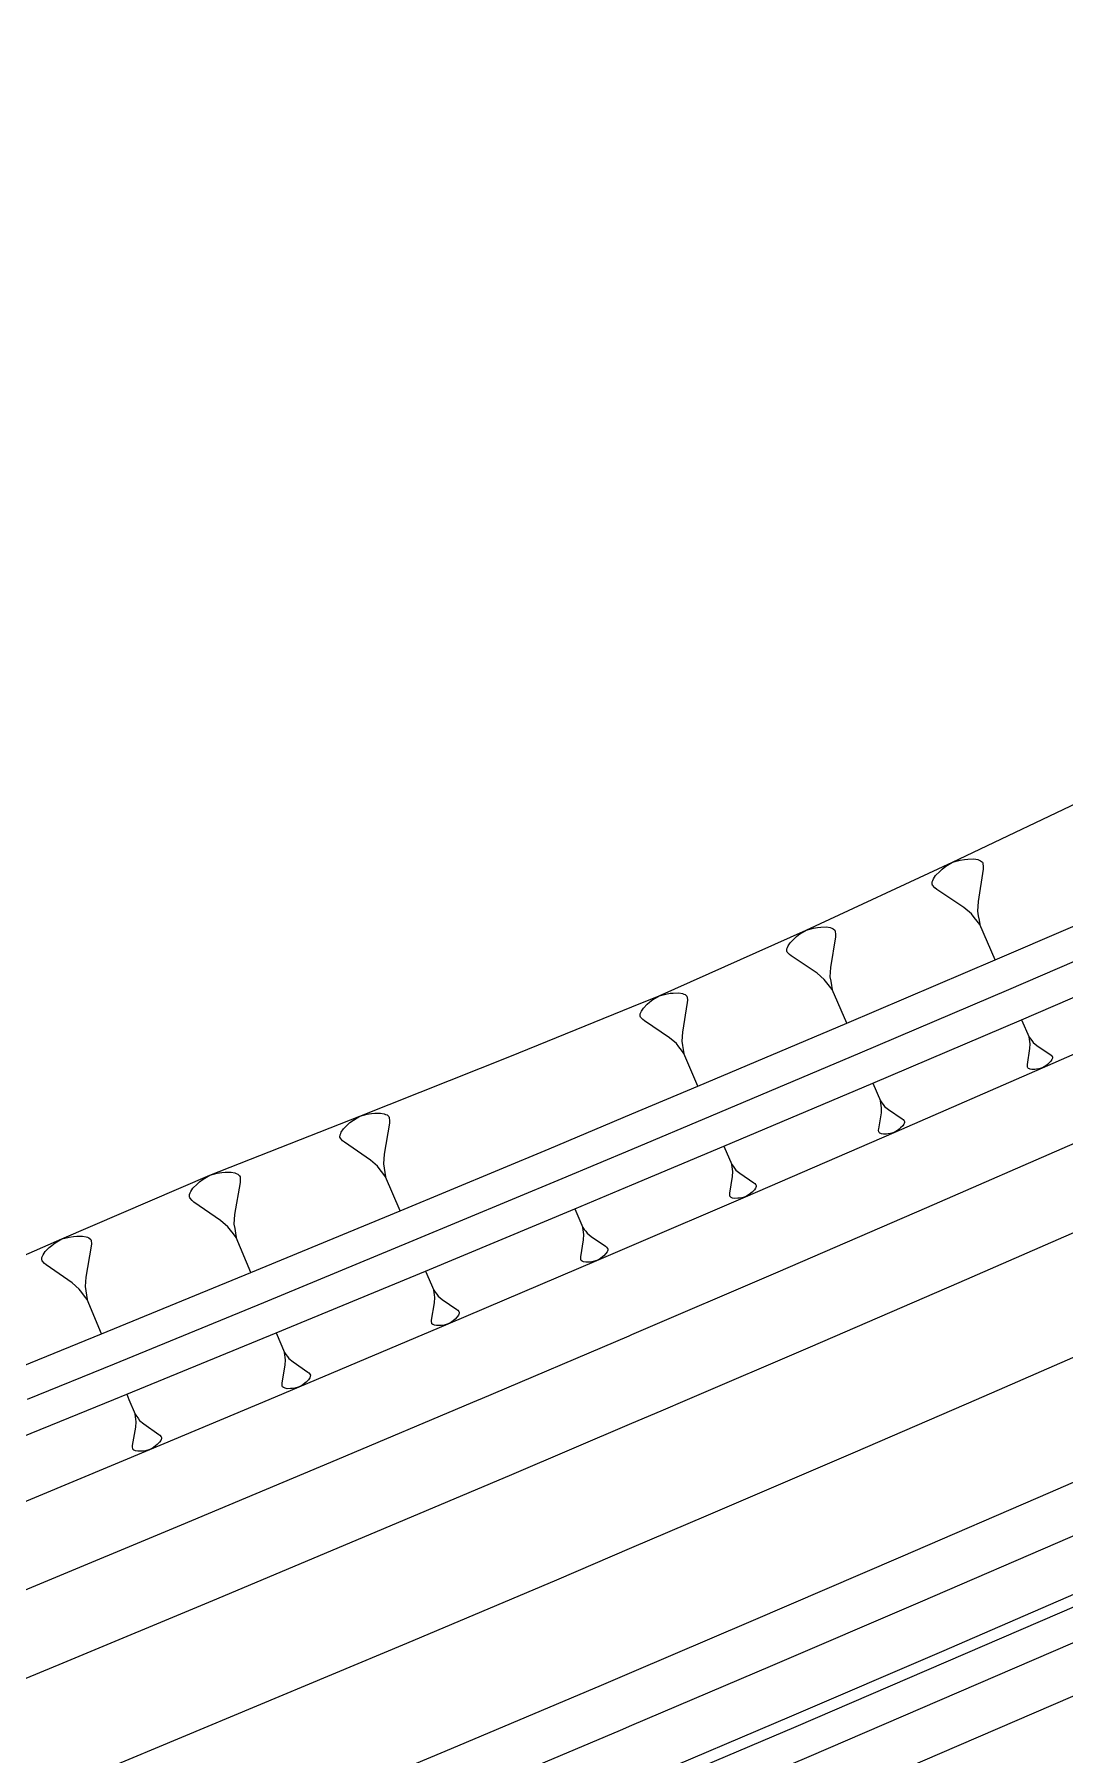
# Model space of a CAD drawing. Extents: x 384551 to 386632, y 802806 to 803252.
# Drawn here: x 386181.7 to 386213.2, y 802989.1 to 803041.8 of the extents above; entities that cross this region are included whole.
import ezdxf

# ---------------------------------------------------------------- set-up
doc = ezdxf.new("R2010")
doc.units = 0
doc.layers.get('0').update_dxf_attribs({"linetype": 'CONTINUOUS'})

msp = doc.modelspace()

# ---------------------------------------------------------------- linework, layer by layer
at = {"color": 7}
for p, q in [((386209.605, 803016.3141), (386209.807, 803016.4392)), ((386209.807, 803016.4392), (386210.0359, 803016.5027)), ((386210.0359, 803016.5027), (386210.1725, 803016.5258)), ((386210.1725, 803016.5258), (386210.2783, 803016.5354)), ((386210.2783, 803016.5354), (386210.4591, 803016.5412)), ((386210.4591, 803016.5412), (386210.5784, 803016.5201)), ((386210.5784, 803016.5201), (386210.6226, 803016.5028)), ((386210.6226, 803016.5028), (386210.6669, 803016.4855)), ((386210.6669, 803016.4855), (386210.7246, 803016.4374)), ((386210.7246, 803016.4374), (386210.7381, 803016.4066)), ((386209.2068, 803015.8831), (386209.2241, 803015.9274)), ((386209.2241, 803015.9274), (386209.2895, 803016.0294)), ((386209.2895, 803016.0294), (386209.4165, 803016.1583)), ((386209.4165, 803016.1583), (386209.4954, 803016.2294)), ((386209.4954, 803016.2294), (386209.605, 803016.3141)), ((386210.7439, 803016.2258), (386210.5882, 803015.2408)), ((386210.7381, 803016.4066), (386210.7477, 803016.3008)), ((386210.7477, 803016.3008), (386210.7439, 803016.2258)), ((386209.1857, 803015.7639), (386209.1895, 803015.8389)), ((386209.1992, 803015.7331), (386209.1857, 803015.7639)), ((386209.1895, 803015.8389), (386209.2068, 803015.8831)), ((386209.2704, 803015.6542), (386209.1992, 803015.7331)), ((386209.3281, 803015.6061), (386209.2704, 803015.6542)), ((386210.1573, 803015.0522), (386209.3281, 803015.6061)), ((386210.3882, 803014.8599), (386210.1573, 803015.0522)), ((386210.4728, 803014.7502), (386210.3882, 803014.8599)), ((386210.5882, 803015.2408), (386210.5728, 803014.9407)), ((386210.5728, 803014.9407), (386210.5959, 803014.8041)), ((386205.1398, 803014.2447), (386205.3326, 803014.3633)), ((386205.3326, 803014.3633), (386205.551, 803014.4233)), ((386205.551, 803014.4233), (386205.6813, 803014.4449)), ((386205.6813, 803014.4449), (386205.7821, 803014.4538)), ((386205.7821, 803014.4538), (386205.9545, 803014.4589)), ((386205.9545, 803014.4589), (386206.0682, 803014.4384)), ((386206.0682, 803014.4384), (386206.1103, 803014.4218)), ((386206.1103, 803014.4218), (386206.1524, 803014.4052)), ((386206.1524, 803014.4052), (386206.2073, 803014.3592)), ((386206.2073, 803014.3592), (386206.2201, 803014.3298)), ((386206.2201, 803014.3298), (386206.229, 803014.2289)), ((386210.5575, 803014.6406), (386210.4728, 803014.7502)), ((386210.6421, 803014.5309), (386210.5575, 803014.6406)), ((386210.5959, 803014.8041), (386210.619, 803014.6675)), ((386210.619, 803014.6675), (386210.6421, 803014.5309)), ((386211.1136, 803013.4537), (386210.6421, 803014.5309)), ((386204.7425, 803013.7928), (386204.7591, 803013.8349)), ((386204.7591, 803013.8349), (386204.7758, 803013.877)), ((386204.7758, 803013.877), (386204.8384, 803013.9741)), ((386204.8384, 803013.9741), (386204.9597, 803014.0966)), ((386204.9597, 803014.0966), (386205.0351, 803014.1642)), ((386205.0351, 803014.1642), (386205.1398, 803014.2447)), ((386206.2251, 803014.1574), (386206.0741, 803013.219)), ((386206.229, 803014.2289), (386206.2251, 803014.1574)), ((386204.7387, 803013.7213), (386204.7425, 803013.7928)), ((386204.7514, 803013.6919), (386204.7387, 803013.7213)), ((386204.8191, 803013.6165), (386204.7514, 803013.6919)), ((386204.874, 803013.5706), (386204.8191, 803013.6165)), ((386205.6629, 803013.0404), (386204.874, 803013.5706)), ((386205.8824, 803012.8564), (386205.6629, 803013.0404)), ((386205.9628, 803012.7517), (386205.8824, 803012.8564)), ((386206.0433, 803012.647), (386205.9628, 803012.7517)), ((386206.0741, 803013.219), (386206.0587, 803012.933)), ((386206.0587, 803012.933), (386206.0803, 803012.8027)), ((386206.0803, 803012.8027), (386206.102, 803012.6725)), ((386200.5418, 803012.1582), (386200.6434, 803012.2358)), ((386200.6434, 803012.2358), (386200.8305, 803012.3503)), ((386200.8305, 803012.3503), (386201.0422, 803012.4077)), ((386201.0422, 803012.4077), (386201.1684, 803012.4284)), ((386201.1684, 803012.4284), (386201.2661, 803012.4367)), ((386201.2661, 803012.4367), (386201.4331, 803012.4411)), ((386201.4331, 803012.4411), (386201.5431, 803012.421)), ((386201.5431, 803012.421), (386201.5839, 803012.4048)), ((386201.5839, 803012.4048), (386201.6246, 803012.3886)), ((386201.6246, 803012.3886), (386201.6777, 803012.3439)), ((386201.6777, 803012.3439), (386201.69, 803012.3154)), ((386201.69, 803012.3154), (386201.6983, 803012.2177)), ((386206.1237, 803012.5422), (386206.0433, 803012.647)), ((386206.102, 803012.6725), (386206.1237, 803012.5422)), ((386206.5702, 803011.5142), (386206.1237, 803012.5422)), ((386200.2535, 803011.73), (386200.2574, 803011.7992)), ((386200.2658, 803011.7015), (386200.2535, 803011.73)), ((386200.2574, 803011.7992), (386200.2736, 803011.84)), ((386200.3311, 803011.6283), (386200.2658, 803011.7015)), ((386200.2736, 803011.84), (386200.2898, 803011.8808)), ((386200.2898, 803011.8808), (386200.3507, 803011.9746)), ((386200.3507, 803011.9746), (386200.4686, 803012.0929)), ((386200.4686, 803012.0929), (386200.5418, 803012.1582)), ((386201.6944, 803012.1484), (386201.5456, 803011.2399)), ((386201.6983, 803012.2177), (386201.6944, 803012.1484)), ((386200.3841, 803011.5836), (386200.3311, 803011.6283)), ((386201.1468, 803011.068), (386200.3841, 803011.5836)), ((386201.5456, 803011.2399), (386201.5299, 803010.9629)), ((386211.9155, 803011.6215), (386212.148, 803011.0903)), ((386201.359, 803010.8892), (386201.1468, 803011.068)), ((386201.4366, 803010.7876), (386201.359, 803010.8892)), ((386201.5142, 803010.6859), (386201.4366, 803010.7876)), ((386201.5918, 803010.5843), (386201.5142, 803010.6859)), ((386201.5299, 803010.9629), (386201.5505, 803010.8367)), ((386201.5505, 803010.8367), (386201.5711, 803010.7105)), ((386201.5711, 803010.7105), (386201.5918, 803010.5843)), ((386212.0978, 803010.2546), (386212.1746, 803010.7403)), ((386212.148, 803011.0903), (386212.1897, 803011.0362)), ((386212.1594, 803011.0229), (386212.148, 803011.0903)), ((386212.1708, 803010.9556), (386212.1594, 803011.0229)), ((386212.1822, 803010.8882), (386212.1708, 803010.9556)), ((386212.1746, 803010.7403), (386212.1822, 803010.8882)), ((386212.1897, 803011.0362), (386212.2315, 803010.9822)), ((386212.2315, 803010.9822), (386212.2732, 803010.9281)), ((386212.2732, 803010.9281), (386212.3871, 803010.8333)), ((386212.3871, 803010.8333), (386212.796, 803010.5601)), ((386202.0215, 803009.5873), (386201.5918, 803010.5843)), ((386212.0959, 803010.2176), (386212.0978, 803010.2546)), ((386212.1007, 803010.1654), (386212.0959, 803010.2176)), ((386212.1073, 803010.1502), (386212.1007, 803010.1654)), ((386212.1358, 803010.1265), (386212.1073, 803010.1502)), ((386212.1576, 803010.118), (386212.1358, 803010.1265)), ((386212.1794, 803010.1094), (386212.1576, 803010.118)), ((386212.4469, 803010.118), (386212.3796, 803010.1066)), ((386212.5598, 803010.1493), (386212.4469, 803010.118)), ((386212.6594, 803010.211), (386212.5598, 803010.1493)), ((386212.7135, 803010.2528), (386212.6594, 803010.211)), ((386212.7524, 803010.2879), (386212.7135, 803010.2528)), ((386212.815, 803010.3514), (386212.7524, 803010.2879)), ((386212.796, 803010.5601), (386212.8244, 803010.5364)), ((386212.8472, 803010.4017), (386212.815, 803010.3514)), ((386212.8244, 803010.5364), (386212.8595, 803010.4975)), ((386212.8557, 803010.4235), (386212.8472, 803010.4017)), ((386212.8643, 803010.4453), (386212.8557, 803010.4235)), ((386212.8595, 803010.4975), (386212.8662, 803010.4823)), ((386212.8662, 803010.4823), (386212.8643, 803010.4453)), ((386207.367, 803009.6798), (386207.6035, 803009.1353)), ((386212.2382, 803010.099), (386212.1794, 803010.1094)), ((386212.3274, 803010.1019), (386212.2382, 803010.099)), ((386212.3796, 803010.1066), (386212.3274, 803010.1019)), ((386207.6035, 803009.1353), (386207.646, 803009.0799)), ((386207.6149, 803009.0664), (386207.6035, 803009.1353)), ((386207.6264, 803008.9974), (386207.6149, 803009.0664)), ((386207.646, 803009.0799), (386207.6886, 803009.0244)), ((386191.3743, 803008.4718), (386191.4811, 803008.5524)), ((386191.4811, 803008.5524), (386191.6777, 803008.6711)), ((386191.6777, 803008.6711), (386191.8996, 803008.7301)), ((386191.8996, 803008.7301), (386192.0319, 803008.7509)), ((386192.0319, 803008.7509), (386192.1342, 803008.7591)), ((386192.1342, 803008.7591), (386192.3091, 803008.7628)), ((386192.3091, 803008.7628), (386192.4241, 803008.741)), ((386192.4241, 803008.741), (386192.4667, 803008.7238)), ((386192.4667, 803008.7238), (386192.5093, 803008.7066)), ((386192.5093, 803008.7066), (386192.5645, 803008.6596)), ((386192.5645, 803008.6596), (386192.5772, 803008.6297)), ((386192.5772, 803008.6297), (386192.5854, 803008.5273)), ((386207.5497, 803008.28), (386207.6297, 803008.777)), ((386207.6379, 803008.9284), (386207.6264, 803008.9974)), ((386207.6297, 803008.777), (386207.6379, 803008.9284)), ((386207.6886, 803009.0244), (386207.7312, 803008.969)), ((386207.7312, 803008.969), (386207.8475, 803008.8715)), ((386207.8475, 803008.8715), (386208.2652, 803008.5908)), ((386208.2652, 803008.5908), (386208.2943, 803008.5664)), ((386208.2943, 803008.5664), (386208.3301, 803008.5265)), ((386191.07, 803008.0251), (386191.0745, 803008.0976)), ((386191.0827, 803007.9952), (386191.07, 803008.0251)), ((386191.0745, 803008.0976), (386191.0917, 803008.1402)), ((386191.0917, 803008.1402), (386191.1089, 803008.1828)), ((386191.1089, 803008.1828), (386191.1732, 803008.2806)), ((386191.1732, 803008.2806), (386191.2973, 803008.4038)), ((386191.2973, 803008.4038), (386191.3743, 803008.4718)), ((386192.5809, 803008.4548), (386192.4198, 803007.5045)), ((386192.5854, 803008.5273), (386192.5809, 803008.4548)), ((386207.5477, 803008.2421), (386207.5497, 803008.28)), ((386207.5524, 803008.1887), (386207.5477, 803008.2421)), ((386207.5592, 803008.1732), (386207.5524, 803008.1887)), ((386207.5882, 803008.1488), (386207.5592, 803008.1732)), ((386207.6105, 803008.14), (386207.5882, 803008.1488)), ((386207.6329, 803008.1312), (386207.6105, 803008.14)), ((386207.693, 803008.1204), (386207.6329, 803008.1312)), ((386207.7843, 803008.123), (386207.693, 803008.1204)), ((386207.8377, 803008.1278), (386207.7843, 803008.123)), ((386207.9067, 803008.1392), (386207.8377, 803008.1278)), ((386208.0223, 803008.171), (386207.9067, 803008.1392)), ((386208.1245, 803008.2338), (386208.0223, 803008.171)), ((386208.1799, 803008.2764), (386208.1245, 803008.2338)), ((386208.2198, 803008.3122), (386208.1799, 803008.2764)), ((386208.2841, 803008.3771), (386208.2198, 803008.3122)), ((386208.3173, 803008.4285), (386208.2841, 803008.3771)), ((386208.326, 803008.4508), (386208.3173, 803008.4285)), ((386208.3348, 803008.4731), (386208.326, 803008.4508)), ((386208.3301, 803008.5265), (386208.3369, 803008.511)), ((386208.3369, 803008.511), (386208.3348, 803008.4731)), ((386191.1506, 803007.9183), (386191.0827, 803007.9952)), ((386191.2059, 803007.8712), (386191.1506, 803007.9183)), ((386192.0014, 803007.3269), (386191.2059, 803007.8712)), ((386192.4198, 803007.5045), (386192.4018, 803007.2147)), ((386202.8132, 803007.7507), (386203.0536, 803007.1931)), ((386192.2224, 803007.1385), (386192.0014, 803007.3269)), ((386192.3031, 803007.0317), (386192.2224, 803007.1385)), ((386192.3837, 803006.9248), (386192.3031, 803007.0317)), ((386192.4018, 803007.2147), (386192.4226, 803007.0824)), ((386192.4226, 803007.0824), (386192.4435, 803006.9502)), ((386203.0536, 803007.1931), (386203.097, 803007.1362)), ((386203.0651, 803007.1225), (386203.0536, 803007.1931)), ((386203.0767, 803007.0519), (386203.0651, 803007.1225)), ((386203.0882, 803006.9813), (386203.0767, 803007.0519)), ((386203.0794, 803006.8263), (386203.0882, 803006.9813)), ((386203.097, 803007.1362), (386203.1404, 803007.0793)), ((386203.1404, 803007.0793), (386203.1838, 803007.0225)), ((386203.1838, 803007.0225), (386203.3025, 803006.9225)), ((386186.5032, 803006.3639), (386186.5695, 803006.4641)), ((386186.5695, 803006.4641), (386186.6973, 803006.5903)), ((386186.6973, 803006.5903), (386186.7765, 803006.6599)), ((386186.7765, 803006.6599), (386186.8865, 803006.7424)), ((386186.8865, 803006.7424), (386187.0886, 803006.8637)), ((386187.0886, 803006.8637), (386187.3167, 803006.9236)), ((386187.3167, 803006.9236), (386187.4525, 803006.9446)), ((386187.4525, 803006.9446), (386187.5577, 803006.9527)), ((386187.5577, 803006.9527), (386187.7372, 803006.956)), ((386187.7372, 803006.956), (386187.8553, 803006.9334)), ((386188.0155, 803006.639), (386187.8474, 803005.6637)), ((386187.8553, 803006.9334), (386187.899, 803006.9156)), ((386187.899, 803006.9156), (386187.9426, 803006.8978)), ((386187.9426, 803006.8978), (386187.9993, 803006.8493)), ((386187.9993, 803006.8493), (386188.0122, 803006.8186)), ((386188.0122, 803006.8186), (386188.0203, 803006.7134)), ((386188.0203, 803006.7134), (386188.0155, 803006.639)), ((386192.4644, 803006.8179), (386192.3837, 803006.9248)), ((386192.4435, 803006.9502), (386192.4644, 803006.8179)), ((386192.9085, 803005.7717), (386192.4644, 803006.8179)), ((386202.9962, 803006.3181), (386203.0794, 803006.8263)), ((386203.3025, 803006.9225), (386203.7291, 803006.634)), ((386203.7291, 803006.634), (386203.7588, 803006.609)), ((386203.7819, 803006.4678), (386203.7478, 803006.4154)), ((386203.7588, 803006.609), (386203.7953, 803006.5681)), ((386203.7909, 803006.4906), (386203.7819, 803006.4678)), ((386203.8, 803006.5134), (386203.7909, 803006.4906)), ((386203.7953, 803006.5681), (386203.8022, 803006.5522)), ((386203.8022, 803006.5522), (386203.8, 803006.5134)), ((386186.4628, 803006.2021), (386186.4676, 803006.2765)), ((386186.4757, 803006.1714), (386186.4628, 803006.2021)), ((386186.4676, 803006.2765), (386186.4854, 803006.3202)), ((386186.5453, 803006.0921), (386186.4757, 803006.1714)), ((386186.4854, 803006.3202), (386186.5032, 803006.3639)), ((386186.6019, 803006.0436), (386186.5453, 803006.0921)), ((386187.4172, 803005.4825), (386186.6019, 803006.0436)), ((386202.994, 803006.2794), (386202.9962, 803006.3181)), ((386202.9987, 803006.2247), (386202.994, 803006.2794)), ((386203.0055, 803006.2088), (386202.9987, 803006.2247)), ((386203.0352, 803006.1838), (386203.0055, 803006.2088)), ((386203.058, 803006.1747), (386203.0352, 803006.1838)), ((386203.0808, 803006.1656), (386203.058, 803006.1747)), ((386203.1423, 803006.1544), (386203.0808, 803006.1656)), ((386203.2357, 803006.1569), (386203.1423, 803006.1544)), ((386203.2904, 803006.1615), (386203.2357, 803006.1569)), ((386203.361, 803006.1731), (386203.2904, 803006.1615)), ((386203.4794, 803006.2052), (386203.361, 803006.1731)), ((386203.5841, 803006.2692), (386203.4794, 803006.2052)), ((386203.6409, 803006.3126), (386203.5841, 803006.2692)), ((386203.6819, 803006.3492), (386203.6409, 803006.3126)), ((386203.7478, 803006.4154), (386203.6819, 803006.3492)), ((386187.6436, 803005.2884), (386187.4172, 803005.4825)), ((386187.8474, 803005.6637), (386187.828, 803005.3661)), ((386198.2542, 803005.8344), (386198.4984, 803005.2634)), ((386182.3621, 803004.797), (386182.5595, 803004.9147)), ((386182.5595, 803004.9147), (386182.7818, 803004.9724)), ((386182.7818, 803004.9724), (386182.9143, 803004.9926)), ((386182.9143, 803004.9926), (386183.0167, 803005.0002)), ((386183.0167, 803005.0002), (386183.1917, 803005.0029)), ((386183.1917, 803005.0029), (386183.3066, 803004.9805)), ((386183.3066, 803004.9805), (386183.3492, 803004.9631)), ((386183.3492, 803004.9631), (386183.3917, 803004.9456)), ((386183.3917, 803004.9456), (386183.4467, 803004.8982)), ((386183.4467, 803004.8982), (386183.4592, 803004.8682)), ((386183.4592, 803004.8682), (386183.4668, 803004.7658)), ((386187.7261, 803005.1785), (386187.6436, 803005.2884)), ((386187.8086, 803005.0685), (386187.7261, 803005.1785)), ((386187.8911, 803004.9585), (386187.8086, 803005.0685)), ((386187.828, 803005.3661), (386187.849, 803005.2302)), ((386187.849, 803005.2302), (386187.8701, 803005.0944)), ((386187.8701, 803005.0944), (386187.8911, 803004.9585)), ((386188.3442, 803003.883), (386187.8911, 803004.9585)), ((386198.4372, 803004.3689), (386198.5238, 803004.8883)), ((386198.4984, 803005.2634), (386198.5426, 803005.2052)), ((386198.51, 803005.1912), (386198.4984, 803005.2634)), ((386198.5216, 803005.119), (386198.51, 803005.1912)), ((386198.5332, 803005.0468), (386198.5216, 803005.119)), ((386198.5238, 803004.8883), (386198.5332, 803005.0468)), ((386198.5426, 803005.2052), (386198.5868, 803005.1469)), ((386198.5868, 803005.1469), (386198.6311, 803005.0886)), ((386198.6311, 803005.0886), (386198.7521, 803004.986)), ((386198.7521, 803004.986), (386199.1876, 803004.6899)), ((386181.9478, 803004.2718), (386181.9528, 803004.3442)), ((386181.9528, 803004.3442), (386181.9702, 803004.3867)), ((386181.9702, 803004.3867), (386181.9877, 803004.4293)), ((386181.9877, 803004.4293), (386182.0525, 803004.5268)), ((386182.0525, 803004.5268), (386182.1774, 803004.6494)), ((386182.1774, 803004.6494), (386182.2548, 803004.717)), ((386182.2548, 803004.717), (386182.3621, 803004.797)), ((386183.4619, 803004.6933), (386183.2955, 803003.7434)), ((386183.4668, 803004.7658), (386183.4619, 803004.6933)), ((386198.4349, 803004.3293), (386198.4372, 803004.3689)), ((386198.4395, 803004.2734), (386198.4349, 803004.3293)), ((386199.0965, 803004.3615), (386199.0382, 803004.3172)), ((386199.1385, 803004.3987), (386199.0965, 803004.3615)), ((386199.2061, 803004.4662), (386199.1385, 803004.3987)), ((386199.1876, 803004.6899), (386199.2179, 803004.6642)), ((386199.2411, 803004.5198), (386199.2061, 803004.4662)), ((386199.2179, 803004.6642), (386199.2551, 803004.6223)), ((386199.2504, 803004.5431), (386199.2411, 803004.5198)), ((386199.2597, 803004.5664), (386199.2504, 803004.5431)), ((386199.2551, 803004.6223), (386199.2621, 803004.606)), ((386199.2621, 803004.606), (386199.2597, 803004.5664)), ((386181.9604, 803004.2418), (386181.9478, 803004.2718)), ((386182.0279, 803004.1644), (386181.9604, 803004.2418)), ((386182.083, 803004.117), (386182.0279, 803004.1644)), ((386182.8758, 803003.568), (386182.083, 803004.117)), ((386193.6899, 803003.9307), (386193.9379, 803003.3465)), ((386198.4465, 803004.2571), (386198.4395, 803004.2734)), ((386198.4767, 803004.2314), (386198.4465, 803004.2571)), ((386198.5, 803004.2221), (386198.4767, 803004.2314)), ((386198.5233, 803004.2127), (386198.5, 803004.2221)), ((386198.5862, 803004.2011), (386198.5233, 803004.2127)), ((386198.6817, 803004.2033), (386198.5862, 803004.2011)), ((386198.7376, 803004.2079), (386198.6817, 803004.2033)), ((386198.8099, 803004.2195), (386198.7376, 803004.2079)), ((386198.931, 803004.2521), (386198.8099, 803004.2195)), ((386199.0382, 803004.3172), (386198.931, 803004.2521)), ((386183.096, 803003.3783), (386182.8758, 803003.568)), ((386183.176, 803003.2709), (386183.096, 803003.3783)), ((386183.2955, 803003.7434), (386183.2758, 803003.4535)), ((386183.2758, 803003.4535), (386183.296, 803003.321)), ((386183.296, 803003.321), (386183.3161, 803003.1886)), ((386193.9379, 803003.3465), (386193.983, 803003.2868)), ((386193.9496, 803003.2726), (386193.9379, 803003.3465)), ((386193.9612, 803003.1988), (386193.9496, 803003.2726)), ((386193.983, 803003.2868), (386194.028, 803003.2271)), ((386183.2561, 803003.1635), (386183.176, 803003.2709)), ((386183.3362, 803003.0562), (386183.2561, 803003.1635)), ((386183.3161, 803003.1886), (386183.3362, 803003.0562)), ((386183.7747, 803002.007), (386183.3362, 803003.0562)), ((386193.8729, 803002.4324), (386193.9628, 803002.9631)), ((386193.9729, 803003.1249), (386193.9612, 803003.1988)), ((386193.9628, 803002.9631), (386193.9729, 803003.1249)), ((386194.028, 803003.2271), (386194.073, 803003.1675)), ((386194.073, 803003.1675), (386194.1965, 803003.0623)), ((386194.1965, 803003.0623), (386194.6407, 803002.7583)), ((386194.6407, 803002.7583), (386194.6716, 803002.732)), ((386193.8703, 803002.3919), (386193.8729, 803002.4324)), ((386193.8749, 803002.3348), (386193.8703, 803002.3919)), ((386193.882, 803002.3181), (386193.8749, 803002.3348)), ((386193.9129, 803002.2918), (386193.882, 803002.3181)), ((386193.9366, 803002.2822), (386193.9129, 803002.2918)), ((386193.9604, 803002.2725), (386193.9366, 803002.2822)), ((386194.0247, 803002.2604), (386193.9604, 803002.2725)), ((386194.1223, 803002.2625), (386194.0247, 803002.2604)), ((386194.1795, 803002.267), (386194.1223, 803002.2625)), ((386194.2533, 803002.2787), (386194.1795, 803002.267)), ((386194.3772, 803002.3116), (386194.2533, 803002.2787)), ((386194.487, 803002.3779), (386194.3772, 803002.3116)), ((386194.5467, 803002.4229), (386194.487, 803002.3779)), ((386194.5897, 803002.4609), (386194.5467, 803002.4229)), ((386194.659, 803002.5297), (386194.5897, 803002.4609)), ((386194.6949, 803002.5843), (386194.659, 803002.5297)), ((386194.6716, 803002.732), (386194.7095, 803002.689)), ((386194.7045, 803002.6081), (386194.6949, 803002.5843)), ((386194.7141, 803002.6319), (386194.7045, 803002.6081)), ((386194.7095, 803002.689), (386194.7166, 803002.6723)), ((386194.7166, 803002.6723), (386194.7141, 803002.6319)), ((386189.1205, 803002.0398), (386189.3722, 803001.4423)), ((386189.3722, 803001.4423), (386189.4181, 803001.3812)), ((386189.3839, 803001.3668), (386189.3722, 803001.4423)), ((386189.3956, 803001.2913), (386189.3839, 803001.3668)), ((386189.4073, 803001.2158), (386189.3956, 803001.2913)), ((386189.3965, 803001.0505), (386189.4073, 803001.2158)), ((386189.4181, 803001.3812), (386189.4639, 803001.3201)), ((386189.4639, 803001.3201), (386189.5097, 803001.259)), ((386189.5097, 803001.259), (386189.6356, 803001.1512)), ((386189.3032, 803000.5086), (386189.3965, 803001.0505)), ((386189.6356, 803001.1512), (386190.0885, 803000.8394)), ((386190.0885, 803000.8394), (386190.12, 803000.8124)), ((386190.1433, 803000.6615), (386190.1065, 803000.6058)), ((386190.12, 803000.8124), (386190.1586, 803000.7684)), ((386190.1532, 803000.6857), (386190.1433, 803000.6615)), ((386190.1631, 803000.71), (386190.1532, 803000.6857)), ((386190.1586, 803000.7684), (386190.1658, 803000.7513)), ((386190.1658, 803000.7513), (386190.1631, 803000.71)), ((386184.546, 803000.1617), (386184.6135, 803000)), ((386189.3005, 803000.4673), (386189.3032, 803000.5086)), ((386189.305, 803000.4088), (386189.3005, 803000.4673)), ((386189.3122, 803000.3918), (386189.305, 803000.4088)), ((386189.3436, 803000.3648), (386189.3122, 803000.3918)), ((386189.3679, 803000.3549), (386189.3436, 803000.3648)), ((386189.3921, 803000.3451), (386189.3679, 803000.3549)), ((386189.4577, 803000.3325), (386189.3921, 803000.3451)), ((386189.5575, 803000.3343), (386189.4577, 803000.3325)), ((386189.6159, 803000.3388), (386189.5575, 803000.3343)), ((386189.6914, 803000.3505), (386189.6159, 803000.3388)), ((386189.8181, 803000.3838), (386189.6914, 803000.3505)), ((386189.9304, 803000.4512), (386189.8181, 803000.3838)), ((386189.9915, 803000.497), (386189.9304, 803000.4512)), ((386190.0355, 803000.5356), (386189.9915, 803000.497)), ((386190.1065, 803000.6058), (386190.0355, 803000.5356)), ((386184.6135, 803000), (386184.8013, 802999.5508)), ((386184.7281, 802998.5975), (386184.825, 802999.1506)), ((386184.8013, 802999.5508), (386184.8479, 802999.4882)), ((386184.813, 802999.4736), (386184.8013, 802999.5508)), ((386184.8247, 802999.3965), (386184.813, 802999.4736)), ((386184.8365, 802999.3194), (386184.8247, 802999.3965)), ((386184.825, 802999.1506), (386184.8365, 802999.3194)), ((386184.8479, 802999.4882), (386184.8946, 802999.4257)), ((386184.8946, 802999.4257), (386184.9412, 802999.3632)), ((386184.9412, 802999.3632), (386185.0694, 802999.2527)), ((386185.0694, 802999.2527), (386185.531, 802998.9331)), ((386184.7253, 802998.5553), (386184.7281, 802998.5975)), ((386184.7297, 802998.4957), (386184.7253, 802998.5553)), ((386185.3685, 802998.5371), (386185.2536, 802998.4686)), ((386185.431, 802998.5837), (386185.3685, 802998.5371)), ((386185.4761, 802998.6231), (386185.431, 802998.5837)), ((386185.5487, 802998.6945), (386185.4761, 802998.6231)), ((386185.531, 802998.9331), (386185.5631, 802998.9055)), ((386185.5865, 802998.7513), (386185.5487, 802998.6945)), ((386185.5631, 802998.9055), (386185.6024, 802998.8604)), ((386185.5967, 802998.776), (386185.5865, 802998.7513)), ((386185.6068, 802998.8008), (386185.5967, 802998.776)), ((386185.6024, 802998.8604), (386185.6097, 802998.843)), ((386185.6097, 802998.843), (386185.6068, 802998.8008)), ((386184.737, 802998.4782), (386184.7297, 802998.4957)), ((386184.769, 802998.4506), (386184.737, 802998.4782)), ((386184.7938, 802998.4404), (386184.769, 802998.4506)), ((386184.8185, 802998.4303), (386184.7938, 802998.4404)), ((386184.8855, 802998.4173), (386184.8185, 802998.4303)), ((386184.9873, 802998.4188), (386184.8855, 802998.4173)), ((386185.047, 802998.4233), (386184.9873, 802998.4188)), ((386185.1241, 802998.435), (386185.047, 802998.4233)), ((386185.2536, 802998.4686), (386185.1241, 802998.435))]:
    msp.add_line(p, q, dxfattribs=at)
at = {"color": 7, "linetype": 'CONTINUOUS'}
for points in [[(386210.5429, 803000), (386211.4087, 803000.3747), (386215.9678, 803002.3625), (386220.5214, 803004.3629), (386225.0694, 803006.376), (386229.6118, 803008.4018), (386234.1485, 803010.4401), (386238.6795, 803012.491), (386243.2049, 803014.5545), (386247.7245, 803016.6306), (386252.2383, 803018.7192), (386256.7463, 803020.8204), (386261.2484, 803022.9341), (386265.7447, 803025.0602), (386270.235, 803027.1989), (386274.7193, 803029.35), (386277.6155, 803030.7474), (386279.1977, 803031.5135), (386283.6701, 803033.6895), (386288.1363, 803035.8779), (386292.5965, 803038.0787), (386297.0506, 803040.2919), (386300, 803041.7677)], [(386200, 803012.0123), (386200.8305, 803012.3503), (386205.3326, 803014.3633), (386209.807, 803016.4392), (386214.2596, 803018.5627), (386218.7229, 803020.6603), (386223.1439, 803022.8509), (386227.6113, 803024.936), (386232.1639, 803026.8329), (386236.7932, 803028.5639), (386241.404, 803030.34), (386245.9684, 803032.2201), (386250.4514, 803034.2771)], [(386252.185, 803030.5712), (386247.6881, 803028.5172), (386243.1856, 803026.4757), (386238.6775, 803024.4467), (386234.164, 803022.4303), (386229.6449, 803020.4265), (386225.1204, 803018.4354), (386220.5905, 803016.4568), (386216.0552, 803014.4909), (386211.5146, 803012.5376), (386206.9686, 803010.597), (386202.4174, 803008.669), (386200, 803007.6529)], [(386200, 803006.5682), (386202.8132, 803007.7507), (386207.367, 803009.6798), (386211.9155, 803011.6215), (386216.4587, 803013.5759), (386220.9965, 803015.5429), (386225.529, 803017.5226), (386230.056, 803019.515), (386234.5776, 803021.5199), (386239.0937, 803023.5374), (386243.6043, 803025.5675), (386248.1093, 803027.6102)], [(386201.7009, 803000), (386205.4586, 803001.6136), (386210.0143, 803003.5849), (386214.5645, 803005.5688), (386219.1092, 803007.5654), (386223.6483, 803009.5745), (386228.1818, 803011.5963), (386232.7097, 803013.6307), (386237.2318, 803015.6776), (386241.7483, 803017.7371), (386246.2591, 803019.8091), (386250.7641, 803021.8936)], [(386171.0173, 803000), (386173.4993, 803001.0186), (386178.0414, 803002.9381), (386182.5595, 803004.9147), (386187.0886, 803006.8637), (386191.6777, 803008.6711), (386196.2621, 803010.4913), (386200, 803012.0123)], [(386200, 803007.6529), (386197.8609, 803006.7538), (386193.2992, 803004.8512), (386188.7323, 803002.9614), (386184.1604, 803001.0843), (386181.4983, 803000)], [(386184.1491, 803000), (386184.546, 803000.1617), (386189.1205, 803002.0398), (386193.6899, 803003.9307), (386198.2542, 803005.8344), (386200, 803006.5682)], [(386100, 802968.0704), (386101.3662, 802968.5488), (386106.0272, 802970.1953), (386110.6836, 802971.8548), (386115.3355, 802973.5273), (386119.9828, 802975.2127), (386124.6255, 802976.9111), (386129.2636, 802978.6224), (386133.897, 802980.3466), (386138.5258, 802982.0838), (386143.1497, 802983.8338), (386147.7689, 802985.5966), (386152.3833, 802987.3724), (386156.9928, 802989.161), (386161.5974, 802990.9624), (386166.1971, 802992.7767), (386170.7919, 802994.6037), (386175.3816, 802996.4436), (386179.9663, 802998.2962), (386184.1491, 803000)], [(386200, 802985.1461), (386201.4106, 802985.7426), (386206.0103, 802987.7027), (386210.6047, 802989.6755), (386215.1935, 802991.6611), (386219.7768, 802993.6595), (386224.3545, 802995.6706), (386228.9266, 802997.6944), (386233.4931, 802999.7308), (386234.0922, 803000)], [(386200, 802991.6635), (386203.6506, 802993.2191), (386208.2296, 802995.1854), (386212.8031, 802997.1644), (386217.3711, 802999.1561), (386219.2921, 803000)], [(386200, 802995.468), (386202.274, 802996.4371), (386206.8441, 802998.3995), (386210.5429, 803000)], [(386200, 802999.2726), (386200.8975, 802999.655), (386201.7009, 803000)], [(386100, 802960.0702), (386103.9154, 802961.475), (386108.5829, 802963.1644), (386113.2458, 802964.8667), (386117.9039, 802966.582), (386122.5573, 802968.3102), (386127.2058, 802970.0513), (386131.8494, 802971.8054), (386136.4882, 802973.5723), (386141.122, 802975.3521), (386145.7509, 802977.1447), (386150.3748, 802978.9502), (386154.9936, 802980.7686), (386159.6074, 802982.5998), (386164.2161, 802984.4438), (386168.8196, 802986.3005), (386173.418, 802988.1701), (386178.0112, 802990.0524), (386182.5991, 802991.9475), (386187.1817, 802993.8553), (386191.759, 802995.7758), (386196.3309, 802997.7091), (386200, 802999.2726)], [(386100, 802956.3531), (386100.4206, 802956.5026), (386105.102, 802958.1823), (386109.7787, 802959.875), (386114.4507, 802961.5807), (386119.1179, 802963.2993), (386123.7804, 802965.0309), (386128.438, 802966.7754), (386133.0907, 802968.5329), (386137.7386, 802970.3032), (386142.3815, 802972.0865), (386147.0194, 802973.8827), (386151.6524, 802975.6918), (386156.2803, 802977.5137), (386160.9031, 802979.3484), (386165.5208, 802981.196), (386170.1334, 802983.0564), (386174.7407, 802984.9297), (386179.3429, 802986.8157), (386183.9398, 802988.7145), (386188.5314, 802990.626), (386193.1176, 802992.5503), (386197.6985, 802994.4873), (386200, 802995.468)], [(386100, 802952.6383), (386101.598, 802953.2066), (386106.2885, 802954.8896), (386110.9744, 802956.5856), (386115.6555, 802958.2946), (386120.3319, 802960.0166), (386125.0034, 802961.7515), (386129.6702, 802963.4995), (386134.332, 802965.2604), (386138.989, 802967.0342), (386143.641, 802968.821), (386148.288, 802970.6207), (386152.93, 802972.4333), (386157.5669, 802974.2587), (386162.1988, 802976.0971), (386166.8255, 802977.9483), (386171.4471, 802979.8123), (386176.0634, 802981.6892), (386180.6746, 802983.5789), (386185.2805, 802985.4814), (386189.881, 802987.3967), (386194.4763, 802989.3248), (386199.0661, 802991.2656), (386200, 802991.6635)]]:
    msp.add_lwpolyline(points, dxfattribs=at)
at = {"color": 1, "linetype": 'CONTINUOUS'}
for points in [[(386200, 803008.7376), (386202.0215, 803009.5873), (386206.5702, 803011.5142), (386211.1136, 803013.4537), (386215.6517, 803015.4059), (386220.1845, 803017.3707), (386224.7119, 803019.3481), (386229.2338, 803021.3381), (386233.7504, 803023.3408), (386238.2614, 803025.356), (386242.7669, 803027.3838), (386247.2669, 803029.4241), (386251.7612, 803031.477)], [(386200, 803004.7111), (386203.4794, 803006.2052), (386208.0223, 803008.171), (386212.5598, 803010.1493), (386217.0918, 803012.1403), (386221.6181, 803014.1439), (386226.139, 803016.16), (386230.6542, 803018.1886), (386235.1637, 803020.2298), (386239.6676, 803022.2835), (386244.1657, 803024.3498), (386248.6581, 803026.4285)], [(386178.8446, 803000), (386179.2002, 803000.1437), (386183.7747, 803002.007), (386188.3442, 803003.883), (386192.9085, 803005.7717), (386197.4676, 803007.6732), (386200, 803008.7376)], [(386188.9035, 803000), (386189.8181, 803000.3838), (386194.3772, 803002.3116), (386198.931, 803004.2521), (386200, 803004.7111)], [(386100, 802965.3823), (386102.2203, 802966.1789), (386106.8748, 802967.8636), (386111.5246, 802969.5611), (386116.1697, 802971.2716), (386120.81, 802972.995), (386125.4455, 802974.7312), (386130.0761, 802976.4803), (386134.7019, 802978.2423), (386139.3228, 802980.0171), (386143.9387, 802981.8048), (386148.5497, 802983.6052), (386153.1556, 802985.4185), (386157.7565, 802987.2446), (386162.3523, 802989.0834), (386166.9429, 802990.935), (386171.5284, 802992.7993), (386176.1087, 802994.6763), (386180.6838, 802996.5661), (386185.2536, 802998.4686), (386188.9035, 803000)], [(386200, 802987.8604), (386200.4337, 802988.0438), (386205.0271, 802990.0012), (386209.6151, 802991.9713), (386214.1975, 802993.9542), (386218.7744, 802995.9497), (386223.3458, 802997.958), (386227.9116, 802999.979), (386227.9586, 803000)], [(386200, 802988.2404), (386200.297, 802988.366), (386204.8895, 802990.323), (386209.4765, 802992.2927), (386214.0581, 802994.2752), (386218.6341, 802996.2704), (386223.2046, 802998.2783), (386227.0943, 803000)]]:
    msp.add_lwpolyline(points, dxfattribs=at)
at = {"color": 2, "linetype": 'CONTINUOUS'}
for points in [[(386200, 803001.9904), (386204.469, 803003.9094), (386209.0183, 803005.8779), (386213.5622, 803007.8591), (386218.1005, 803009.8528), (386222.6332, 803011.8592), (386227.1604, 803013.8781), (386231.6819, 803015.9096), (386236.1978, 803017.9537), (386240.708, 803020.0103), (386245.2124, 803022.0794), (386249.7111, 803024.161)], [(386195.3297, 803000), (386195.3541, 803000.0103), (386199.9143, 803001.9535), (386200, 803001.9904)], [(386100, 802962.7263), (386103.0678, 802963.827), (386107.7289, 802965.514), (386112.3852, 802967.2139), (386117.0368, 802968.9268), (386121.6836, 802970.6526), (386126.3256, 802972.3913), (386130.9628, 802974.1428), (386135.5951, 802975.9073), (386140.2224, 802977.6846), (386144.8448, 802979.4748), (386149.4622, 802981.2777), (386154.0746, 802983.0935), (386158.682, 802984.9222), (386163.2842, 802986.7636), (386167.8813, 802988.6177), (386172.4732, 802990.4847), (386177.0599, 802992.3644), (386181.6414, 802994.2568), (386186.2176, 802996.1619), (386190.7885, 802998.0798), (386195.3297, 803000)], [(386200, 802990.033), (386204.2405, 802991.84), (386208.8234, 802993.8079), (386213.4007, 802995.7886), (386217.9725, 802997.7819), (386222.5388, 802999.788), (386223.0178, 803000)], [(386200, 802986.7747), (386200.8245, 802987.1233), (386205.4204, 802989.0818), (386210.0109, 802991.053), (386214.5959, 802993.037), (386219.1754, 802995.0336), (386223.7493, 802997.043), (386228.3176, 802999.0651), (386230.4139, 803000)], [(386100, 802951.0462), (386102.1026, 802951.7941), (386106.7971, 802953.4784), (386111.4869, 802955.1758), (386116.1719, 802956.8863), (386120.8522, 802958.6097), (386125.5276, 802960.3461), (386130.1983, 802962.0955), (386134.864, 802963.8579), (386139.5248, 802965.6332), (386144.1807, 802967.4215), (386148.8316, 802969.2227), (386153.4775, 802971.0368), (386158.1183, 802972.8638), (386162.754, 802974.7036), (386167.3846, 802976.5564), (386172.0101, 802978.422), (386176.6303, 802980.3005), (386181.2453, 802982.1917), (386185.855, 802984.0958), (386190.4595, 802986.0127), (386195.0585, 802987.9424), (386199.6522, 802989.8848), (386200, 802990.033)]]:
    msp.add_lwpolyline(points, dxfattribs=at)
at = {"color": 3, "linetype": 'CONTINUOUS'}
msp.add_lwpolyline([(386200, 802985.1461), (386201.4106, 802985.7426), (386206.0103, 802987.7027), (386210.6047, 802989.6755), (386215.1935, 802991.6611), (386219.7768, 802993.6595), (386224.3545, 802995.6706), (386228.9266, 802997.6944), (386233.4931, 802999.7308), (386234.0922, 803000)], dxfattribs=at)

doc.saveas('drawing.dxf')
